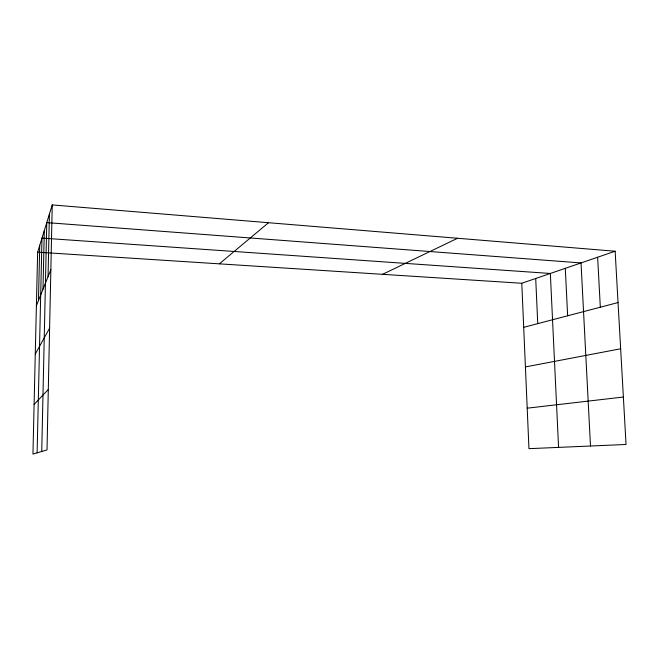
<?xml version="1.0" encoding="UTF-8"?>
<svg xmlns="http://www.w3.org/2000/svg" width="659" height="659" viewBox="0 0 659 659"><rect width="100%" height="100%" fill="white"/><g stroke="black" fill="none" stroke-linecap="round" stroke-linejoin="round"><path stroke-width="0.99" d="M52.234 204.924L47.011 449.924L32.95 454.076L37.637 252.175L52.234 204.924L615.144 251.227L626.05 444.471L528.955 448.664L521.788 283.263L615.144 251.227M38.477 300.553L39.738 245.354M37.118 452.84L41.987 238.097L550.347 273.469L558.577 447.387M42.992 289.293L44.301 230.601M41.731 451.481L46.773 222.61L581.032 262.933L590.489 446.011M48.049 276.656L49.409 214.068M36.393 305.76L50.85 269.663M35.273 354.048L49.606 328.174M34.103 404.469L48.296 389.453M219.34 263.847L268.518 222.717M382.525 274.325L457.56 238.261M523.699 327.325L618.043 302.555M525.412 366.923L620.654 348.784M527.2 408.176L623.373 397.031M37.637 252.175L521.788 283.263M597.631 257.241L600.324 307.209M565.29 268.337L567.638 315.785M535.709 278.485L537.752 323.635"/></g></svg>
